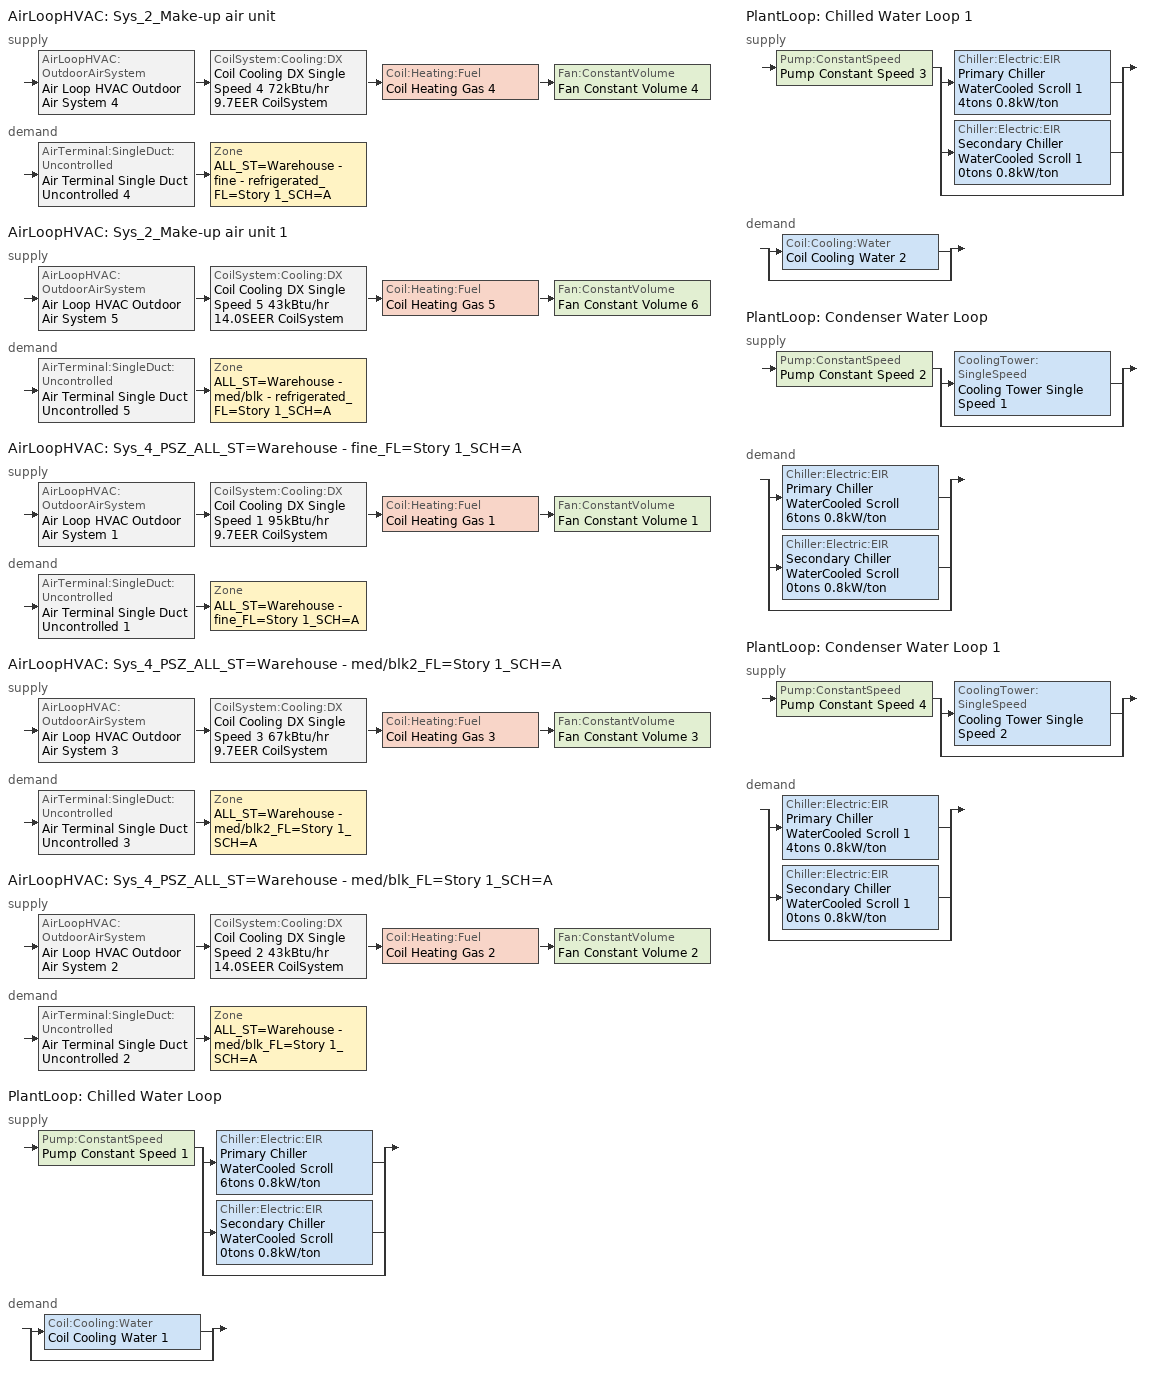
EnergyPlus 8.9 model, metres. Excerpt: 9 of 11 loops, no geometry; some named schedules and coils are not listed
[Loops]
AirLoopHVAC 'Sys_2_Make-up air unit'
 supply: AirLoopHVAC:OutdoorAirSystem 'Air Loop HVAC Outdoor Air System 4' > CoilSystem:Cooling:DX 'Coil Cooling DX Single Speed 4 72kBtu/hr 9.7EER CoilSystem' > Coil:Heating:Fuel 'Coil Heating Gas 4' > Fan:ConstantVolume 'Fan Constant Volume 4'
 demand: AirTerminal:SingleDuct:Uncontrolled 'Air Terminal Single Duct Uncontrolled 4' > Zone 'ALL_ST=Warehouse - fine - refrigerated_FL=Story 1_SCH=A'
AirLoopHVAC 'Sys_2_Make-up air unit 1'
 supply: AirLoopHVAC:OutdoorAirSystem 'Air Loop HVAC Outdoor Air System 5' > CoilSystem:Cooling:DX 'Coil Cooling DX Single Speed 5 43kBtu/hr 14.0SEER CoilSystem' > Coil:Heating:Fuel 'Coil Heating Gas 5' > Fan:ConstantVolume 'Fan Constant Volume 6'
 demand: AirTerminal:SingleDuct:Uncontrolled 'Air Terminal Single Duct Uncontrolled 5' > Zone 'ALL_ST=Warehouse - med/blk - refrigerated_FL=Story 1_SCH=A'
AirLoopHVAC 'Sys_4_PSZ_ALL_ST=Warehouse - fine_FL=Story 1_SCH=A'
 supply: AirLoopHVAC:OutdoorAirSystem 'Air Loop HVAC Outdoor Air System 1' > CoilSystem:Cooling:DX 'Coil Cooling DX Single Speed 1 95kBtu/hr 9.7EER CoilSystem' > Coil:Heating:Fuel 'Coil Heating Gas 1' > Fan:ConstantVolume 'Fan Constant Volume 1'
 demand: AirTerminal:SingleDuct:Uncontrolled 'Air Terminal Single Duct Uncontrolled 1' > Zone 'ALL_ST=Warehouse - fine_FL=Story 1_SCH=A'
AirLoopHVAC 'Sys_4_PSZ_ALL_ST=Warehouse - med/blk2_FL=Story 1_SCH=A'
 supply: AirLoopHVAC:OutdoorAirSystem 'Air Loop HVAC Outdoor Air System 3' > CoilSystem:Cooling:DX 'Coil Cooling DX Single Speed 3 67kBtu/hr 9.7EER CoilSystem' > Coil:Heating:Fuel 'Coil Heating Gas 3' > Fan:ConstantVolume 'Fan Constant Volume 3'
 demand: AirTerminal:SingleDuct:Uncontrolled 'Air Terminal Single Duct Uncontrolled 3' > Zone 'ALL_ST=Warehouse - med/blk2_FL=Story 1_SCH=A'
AirLoopHVAC 'Sys_4_PSZ_ALL_ST=Warehouse - med/blk_FL=Story 1_SCH=A'
 supply: AirLoopHVAC:OutdoorAirSystem 'Air Loop HVAC Outdoor Air System 2' > CoilSystem:Cooling:DX 'Coil Cooling DX Single Speed 2 43kBtu/hr 14.0SEER CoilSystem' > Coil:Heating:Fuel 'Coil Heating Gas 2' > Fan:ConstantVolume 'Fan Constant Volume 2'
 demand: AirTerminal:SingleDuct:Uncontrolled 'Air Terminal Single Duct Uncontrolled 2' > Zone 'ALL_ST=Warehouse - med/blk_FL=Story 1_SCH=A'
PlantLoop 'Chilled Water Loop'
 supply: Pump:ConstantSpeed 'Pump Constant Speed 1' > split
  | Chiller:Electric:EIR 'Primary Chiller WaterCooled Scroll 6tons 0.8kW/ton'
  | Chiller:Electric:EIR 'Secondary Chiller WaterCooled Scroll 0tons 0.8kW/ton'
  | bypass
 demand: split
  | Coil:Cooling:Water 'Coil Cooling Water 1'
  | bypass
PlantLoop 'Chilled Water Loop 1'
 supply: Pump:ConstantSpeed 'Pump Constant Speed 3' > split
  | Chiller:Electric:EIR 'Primary Chiller WaterCooled Scroll 1 4tons 0.8kW/ton'
  | Chiller:Electric:EIR 'Secondary Chiller WaterCooled Scroll 1 0tons 0.8kW/ton'
  | bypass
 demand: split
  | Coil:Cooling:Water 'Coil Cooling Water 2'
  | bypass
PlantLoop 'Condenser Water Loop'
 supply: Pump:ConstantSpeed 'Pump Constant Speed 2' > split
  | CoolingTower:SingleSpeed 'Cooling Tower Single Speed 1'
  | bypass
 demand: split
  | Chiller:Electric:EIR 'Primary Chiller WaterCooled Scroll 6tons 0.8kW/ton'
  | Chiller:Electric:EIR 'Secondary Chiller WaterCooled Scroll 0tons 0.8kW/ton'
  | bypass
PlantLoop 'Condenser Water Loop 1'
 supply: Pump:ConstantSpeed 'Pump Constant Speed 4' > split
  | CoolingTower:SingleSpeed 'Cooling Tower Single Speed 2'
  | bypass
 demand: split
  | Chiller:Electric:EIR 'Primary Chiller WaterCooled Scroll 1 4tons 0.8kW/ton'
  | Chiller:Electric:EIR 'Secondary Chiller WaterCooled Scroll 1 0tons 0.8kW/ton'
  | bypass
[ZoneControl:Thermostat] Control Object Type 1=ThermostatSetpoint:DualSetpoint
Name | Zone or ZoneList | Control Type Schedule | Control Name 1
ALL_ST=Warehouse - fine - refrigerated_FL=Story 1_SCH=A Thermostat | ALL_ST=Warehouse - fine - refrigerated_FL=Story 1_SCH=A | ALL_ST=Warehouse - fine - refrigerated_FL=Story 1_SCH=A Thermostat Schedule | Space Function Warehouse - fine - refrigerated Thermostat 3
ALL_ST=Warehouse - fine_FL=Story 1_SCH=A Thermostat | ALL_ST=Warehouse - fine_FL=Story 1_SCH=A | ALL_ST=Warehouse - fine_FL=Story 1_SCH=A Thermostat Schedule | Space Function Warehouse - fine Thermostat 3
ALL_ST=Warehouse - med/blk - refrigerated_FL=Story 1_SCH=A Thermostat | ALL_ST=Warehouse - med/blk - refrigerated_FL=Story 1_SCH=A | ALL_ST=Warehouse - med/blk - refrigerated_FL=Story 1_SCH=A Thermostat Schedule | Space Function Warehouse - med/blk - refrigerated Thermostat 3
ALL_ST=Warehouse - med/blk2_FL=Story 1_SCH=A Thermostat | ALL_ST=Warehouse - med/blk2_FL=Story 1_SCH=A | ALL_ST=Warehouse - med/blk2_FL=Story 1_SCH=A Thermostat Schedule | Space Function Warehouse - med/blk2 Thermostat 3
ALL_ST=Warehouse - med/blk_FL=Story 1_SCH=A Thermostat | ALL_ST=Warehouse - med/blk_FL=Story 1_SCH=A | ALL_ST=Warehouse - med/blk_FL=Story 1_SCH=A Thermostat Schedule | Space Function Warehouse - med/blk Thermostat 3
[ThermostatSetpoint:DualSetpoint] Heating Setpoint Temperature Schedule=NECB-A-Thermostat Setpoint-Heating; Cooling Setpoint Temperature Schedule=NECB-A-Thermostat Setpoint-Cooling
Space Function Warehouse - fine - refrigerated Thermostat 3; Space Function Warehouse - fine Thermostat 3; Space Function Warehouse - med/blk - refrigerated Thermostat 3; Space Function Warehouse - med/blk2 Thermostat 3; Space Function Warehouse - med/blk Thermostat 3
[Fan:ConstantVolume] Fan Total Efficiency=0.39975; Pressure Rise {Pa}=640; Maximum Flow Rate {m3/s}=AutoSize; Motor Efficiency=0.615; Motor In Airstream Fraction=1
Name | Availability Schedule
Fan Constant Volume 5; Fan Constant Volume 7 | Always On Discrete
Fan Constant Volume 4 | Sys_2_Make-up air unit Occ Sch
Fan Constant Volume 6 | Sys_2_Make-up air unit 1 Occ Sch
Fan Constant Volume 1 | Sys_4_PSZ_ALL_ST=Warehouse - fine_FL=Story 1_SCH=A Occ Sch
Fan Constant Volume 3 | Sys_4_PSZ_ALL_ST=Warehouse - med/blk2_FL=Story 1_SCH=A Occ Sch
Fan Constant Volume 2 | Sys_4_PSZ_ALL_ST=Warehouse - med/blk_FL=Story 1_SCH=A Occ Sch
[Coil:Cooling:Water] Design Water Flow Rate {m3/s}=Autosize; Design Air Flow Rate {m3/s}=Autosize; Design Inlet Water Temperature {C}=Autosize; Design Inlet Air Temperature {C}=Autosize; Design Outlet Air Temperature {C}=Autosize; Design Inlet Air Humidity Ratio {kgWater/kgDryAir}=Autosize; Design Outlet Air Humidity Ratio {kgWater/kgDryAir}=Autosize; Type of Analysis=SimpleAnalysis; Heat Exchanger Configuration=CrossFlow
Name | Availability Schedule
Coil Cooling Water 1 | tpfc_clg_availability
Coil Cooling Water 2 | tpfc_clg_availability 1
[ZoneHVAC:FourPipeFanCoil] Availability Schedule=Always On Discrete; Capacity Control Method=ConstantFanVariableFlow; Maximum Supply Air Flow Rate {m3/s}=Autosize; Maximum Outdoor Air Flow Rate {m3/s}=Autosize; Maximum Cold Water Flow Rate {m3/s}=Autosize; Maximum Hot Water Flow Rate {m3/s}=Autosize; Minimum Supply Air Temperature in Cooling Mode {C}=Autosize; Maximum Supply Air Temperature in Heating Mode {C}=Autosize
Name | Supply Air Fan | Cooling Coil | Heating Coil
Zone HVAC Four Pipe Fan Coil 1 | Fan Constant Volume 5 | Coil Cooling Water 1 | Coil Heating Water 1
Zone HVAC Four Pipe Fan Coil 2 | Fan Constant Volume 7 | Coil Cooling Water 2 | Coil Heating Water 2
[AirTerminal:SingleDuct:Uncontrolled] Availability Schedule=Always On Discrete; Maximum Air Flow Rate {m3/s}=AutoSize
Air Terminal Single Duct Uncontrolled 4; Air Terminal Single Duct Uncontrolled 1; Air Terminal Single Duct Uncontrolled 5; Air Terminal Single Duct Uncontrolled 3; Air Terminal Single Duct Uncontrolled 2
[Zone equipment]
ALL_ST=Warehouse - fine - refrigerated_FL=Story 1_SCH=A: Zone HVAC Four Pipe Fan Coil 1, Air Terminal Single Duct Uncontrolled 4
ALL_ST=Warehouse - fine_FL=Story 1_SCH=A: Air Terminal Single Duct Uncontrolled 1, Zone HVAC Baseboard Convective Water 1
ALL_ST=Warehouse - med/blk - refrigerated_FL=Story 1_SCH=A: Zone HVAC Four Pipe Fan Coil 2, Air Terminal Single Duct Uncontrolled 5
ALL_ST=Warehouse - med/blk2_FL=Story 1_SCH=A: Air Terminal Single Duct Uncontrolled 3, Zone HVAC Baseboard Convective Water 3
ALL_ST=Warehouse - med/blk_FL=Story 1_SCH=A: Air Terminal Single Duct Uncontrolled 2, Zone HVAC Baseboard Convective Water 2
[Sizing:Zone] Zone Cooling Design Supply Air Temperature Input Method=SupplyAirTemperature; Zone Cooling Design Supply Air Temperature {C}=13; Zone Cooling Design Supply Air Temperature Difference {deltaC}=11.11; Zone Heating Design Supply Air Temperature Input Method=SupplyAirTemperature; Zone Heating Design Supply Air Temperature {C}=43; Zone Heating Design Supply Air Temperature Difference {deltaC}=11.11; Zone Cooling Design Supply Air Humidity Ratio {kgWater/kgDryAir}=0.0085; Zone Heating Design Supply Air Humidity Ratio {kgWater/kgDryAir}=0.008; Zone Heating Sizing Factor=1.3; Zone Cooling Sizing Factor=1.1; Cooling Design Air Flow Method=DesignDay; Cooling Design Air Flow Rate {m3/s}=0; Cooling Minimum Air Flow per Zone Floor Area {m3/s-m2}=0.000762; Cooling Minimum Air Flow {m3/s}=0; Cooling Minimum Air Flow Fraction=0; Heating Design Air Flow Method=DesignDay; Heating Design Air Flow Rate {m3/s}=0; Heating Maximum Air Flow per Zone Floor Area {m3/s-m2}=0.002032; Heating Maximum Air Flow {m3/s}=0.141576; Heating Maximum Air Flow Fraction=0.3; Account for Dedicated Outdoor Air System=No
Name | Design Specification Outdoor Air Object | Design Specification Zone Air Distribution Object
ALL_ST=Warehouse - fine - refrigerated_FL=Story 1_SCH=A | Space Function Warehouse - fine - refrigerated Ventilation | ALL_ST=Warehouse - fine - refrigerated_FL=Story 1_SCH=A Design Spec Zone Air Dist
ALL_ST=Warehouse - fine_FL=Story 1_SCH=A | Space Function Warehouse - fine Ventilation | ALL_ST=Warehouse - fine_FL=Story 1_SCH=A Design Spec Zone Air Dist
ALL_ST=Warehouse - med/blk - refrigerated_FL=Story 1_SCH=A | Space Function Warehouse - med/blk - refrigerated Ventilation | ALL_ST=Warehouse - med/blk - refrigerated_FL=Story 1_SCH=A Design Spec Zone Air Dist
ALL_ST=Warehouse - med/blk2_FL=Story 1_SCH=A | Space Function Warehouse - med/blk2 Ventilation | ALL_ST=Warehouse - med/blk2_FL=Story 1_SCH=A Design Spec Zone Air Dist
ALL_ST=Warehouse - med/blk_FL=Story 1_SCH=A | Space Function Warehouse - med/blk Ventilation | ALL_ST=Warehouse - med/blk_FL=Story 1_SCH=A Design Spec Zone Air Dist
[DesignSpecification:ZoneAirDistribution] Zone Air Distribution Effectiveness in Cooling Mode=1; Zone Air Distribution Effectiveness in Heating Mode=1
ALL_ST=Warehouse - fine - refrigerated_FL=Story 1_SCH=A Design Spec Zone Air Dist; ALL_ST=Warehouse - fine_FL=Story 1_SCH=A Design Spec Zone Air Dist; ALL_ST=Warehouse - med/blk - refrigerated_FL=Story 1_SCH=A Design Spec Zone Air Dist; ALL_ST=Warehouse - med/blk2_FL=Story 1_SCH=A Design Spec Zone Air Dist; ALL_ST=Warehouse - med/blk_FL=Story 1_SCH=A Design Spec Zone Air Dist
[Controller:MechanicalVentilation] Demand Controlled Ventilation=No; System Outdoor Air Method=ZoneSum
Name | Availability Schedule | Zone Name 1 | Design Specification Outdoor Air Object Name 1 | Design Specification Zone Air Distribution Object Name 1
Controller Mechanical Ventilation 4 | Sys_2_Make-up air unit Occ Sch | ALL_ST=Warehouse - fine - refrigerated_FL=Story 1_SCH=A | Space Function Warehouse - fine - refrigerated Ventilation | ALL_ST=Warehouse - fine - refrigerated_FL=Story 1_SCH=A Design Spec Zone Air Dist
Controller Mechanical Ventilation 1 | Sys_4_PSZ_ALL_ST=Warehouse - fine_FL=Story 1_SCH=A Occ Sch | ALL_ST=Warehouse - fine_FL=Story 1_SCH=A | Space Function Warehouse - fine Ventilation | ALL_ST=Warehouse - fine_FL=Story 1_SCH=A Design Spec Zone Air Dist
Controller Mechanical Ventilation 5 | Sys_2_Make-up air unit 1 Occ Sch | ALL_ST=Warehouse - med/blk - refrigerated_FL=Story 1_SCH=A | Space Function Warehouse - med/blk - refrigerated Ventilation | ALL_ST=Warehouse - med/blk - refrigerated_FL=Story 1_SCH=A Design Spec Zone Air Dist
Controller Mechanical Ventilation 3 | Sys_4_PSZ_ALL_ST=Warehouse - med/blk2_FL=Story 1_SCH=A Occ Sch | ALL_ST=Warehouse - med/blk2_FL=Story 1_SCH=A | Space Function Warehouse - med/blk2 Ventilation | ALL_ST=Warehouse - med/blk2_FL=Story 1_SCH=A Design Spec Zone Air Dist
Controller Mechanical Ventilation 2 | Sys_4_PSZ_ALL_ST=Warehouse - med/blk_FL=Story 1_SCH=A Occ Sch | ALL_ST=Warehouse - med/blk_FL=Story 1_SCH=A | Space Function Warehouse - med/blk Ventilation | ALL_ST=Warehouse - med/blk_FL=Story 1_SCH=A Design Spec Zone Air Dist
[DesignSpecification:OutdoorAir] Outdoor Air Method=Sum; Outdoor Air Flow per Person {m3/s-person}=0; Outdoor Air Flow per Zone Floor Area {m3/s-m2}=0.0003048; Outdoor Air Flow per Zone {m3/s}=0; Outdoor Air Flow Air Changes per Hour {1/hr}=0
Space Function Warehouse - fine - refrigerated Ventilation; Space Function Warehouse - fine Ventilation; Space Function Warehouse - med/blk - refrigerated Ventilation; Space Function Warehouse - med/blk2 Ventilation; Space Function Warehouse - med/blk Ventilation
[AirLoopHVAC] Design Supply Air Flow Rate {m3/s}=AutoSize
Sys_2_Make-up air unit; Sys_2_Make-up air unit 1; Sys_4_PSZ_ALL_ST=Warehouse - fine_FL=Story 1_SCH=A; Sys_4_PSZ_ALL_ST=Warehouse - med/blk2_FL=Story 1_SCH=A; Sys_4_PSZ_ALL_ST=Warehouse - med/blk_FL=Story 1_SCH=A
[Sizing:System] Type of Load to Size On=Sensible; Design Outdoor Air Flow Rate {m3/s}=Autosize; Central Heating Maximum System Air Flow Ratio=1; Preheat Design Temperature {C}=7; Preheat Design Humidity Ratio {kgWater/kgDryAir}=0.008; Precool Design Temperature {C}=13; Precool Design Humidity Ratio {kgWater/kgDryAir}=0.008; Central Cooling Design Supply Air Temperature {C}=13; Type of Zone Sum to Use=NonCoincident; 100% Outdoor Air in Cooling=No; 100% Outdoor Air in Heating=No; Central Cooling Design Supply Air Humidity Ratio {kgWater/kgDryAir}=0.0085; Central Heating Design Supply Air Humidity Ratio {kgWater/kgDryAir}=0.008; Cooling Supply Air Flow Rate Method=DesignDay; Cooling Supply Air Flow Rate {m3/s}=0; Cooling Supply Air Flow Rate Per Floor Area {m3/s-m2}=0.00996765; Cooling Fraction of Autosized Cooling Supply Air Flow Rate=1; Cooling Supply Air Flow Rate Per Unit Cooling Capacity {m3/s-W}=3.94755e-05; Heating Supply Air Flow Rate Method=DesignDay; Heating Supply Air Flow Rate {m3/s}=0; Heating Supply Air Flow Rate Per Floor Area {m3/s-m2}=0.00996765; Heating Fraction of Autosized Heating Supply Air Flow Rate=1; Heating Fraction of Autosized Cooling Supply Air Flow Rate=1; Heating Supply Air Flow Rate Per Unit Heating Capacity {m3/s-W}=3.15882e-05; System Outdoor Air Method=ZoneSum; Zone Maximum Outdoor Air Fraction=1; Cooling Design Capacity Method=CoolingDesignCapacity; Cooling Design Capacity {W}=Autosize; Cooling Design Capacity Per Floor Area {W/m2}=234.7; Fraction of Autosized Cooling Design Capacity=1; Heating Design Capacity Method=HeatingDesignCapacity; Heating Design Capacity {W}=Autosize; Heating Design Capacity Per Floor Area {W/m2}=157; Fraction of Autosized Heating Design Capacity=1; Central Cooling Capacity Control Method=OnOff
Name | Central Heating Design Supply Air Temperature {C}
Sys_2_Make-up air unit; Sys_2_Make-up air unit 1 | 13.1
Sys_4_PSZ_ALL_ST=Warehouse - fine_FL=Story 1_SCH=A; Sys_4_PSZ_ALL_ST=Warehouse - med/blk2_FL=Story 1_SCH=A; Sys_4_PSZ_ALL_ST=Warehouse - med/blk_FL=Story 1_SCH=A | 43
[Controller:OutdoorAir] Minimum Outdoor Air Flow Rate {m3/s}=Autosize; Maximum Outdoor Air Flow Rate {m3/s}=Autosize; Economizer Control Action Type=ModulateFlow; Lockout Type=NoLockout; Minimum Limit Type=FixedMinimum; High Humidity Control=No; Control High Indoor Humidity Based on Outdoor Humidity Ratio=Yes; Heat Recovery Bypass Control Type=BypassWhenWithinEconomizerLimits
Name | Economizer Control Type | Minimum Outdoor Air Schedule | Mechanical Ventilation Controller | Economizer Maximum Limit Dry-Bulb Temperature {C} | Economizer Maximum Limit Enthalpy {J/kg} | Economizer Minimum Limit Dry-Bulb Temperature {C}
Controller Outdoor Air 4 | DifferentialEnthalpy | Sys_2_Make-up air unit Occ Sch | Controller Mechanical Ventilation 4
Controller Outdoor Air 5 | NoEconomizer | Sys_2_Make-up air unit 1 Occ Sch | Controller Mechanical Ventilation 5 | 28 | 64000 | -100
Controller Outdoor Air 1 | DifferentialEnthalpy | Sys_4_PSZ_ALL_ST=Warehouse - fine_FL=Story 1_SCH=A Occ Sch | Controller Mechanical Ventilation 1
Controller Outdoor Air 3 | NoEconomizer | Sys_4_PSZ_ALL_ST=Warehouse - med/blk2_FL=Story 1_SCH=A Occ Sch | Controller Mechanical Ventilation 3 | 28 | 64000 | -100
Controller Outdoor Air 2 | NoEconomizer | Sys_4_PSZ_ALL_ST=Warehouse - med/blk_FL=Story 1_SCH=A Occ Sch | Controller Mechanical Ventilation 2 | 28 | 64000 | -100
[SetpointManager:MixedAir] Control Variable=Temperature
Node 93 OS Default SPM; Node 92 OS Default SPM; Node 91 OS Default SPM; Node 136 OS Default SPM; Node 135 OS Default SPM; Node 134 OS Default SPM; Node 28 OS Default SPM; Node 27 OS Default SPM; Node 26 OS Default SPM; Node 53 OS Default SPM; Node 52 OS Default SPM; Node 51 OS Default SPM; Node 40 OS Default SPM; Node 39 OS Default SPM; Node 38 OS Default SPM
[CoilSystem:Cooling:DX]
Name | Availability Schedule | Cooling Coil
Coil Cooling DX Single Speed 4 72kBtu/hr 9.7EER CoilSystem | tpfc_clg_availability | Coil Cooling DX Single Speed 4 72kBtu/hr 9.7EER
Coil Cooling DX Single Speed 5 43kBtu/hr 14.0SEER CoilSystem | tpfc_clg_availability 1 | Coil Cooling DX Single Speed 5 43kBtu/hr 14.0SEER
Coil Cooling DX Single Speed 1 95kBtu/hr 9.7EER CoilSystem | Always On Discrete | Coil Cooling DX Single Speed 1 95kBtu/hr 9.7EER
Coil Cooling DX Single Speed 3 67kBtu/hr 9.7EER CoilSystem | Always On Discrete | Coil Cooling DX Single Speed 3 67kBtu/hr 9.7EER
Coil Cooling DX Single Speed 2 43kBtu/hr 14.0SEER CoilSystem | Always On Discrete | Coil Cooling DX Single Speed 2 43kBtu/hr 14.0SEER
[Coil:Cooling:DX:SingleSpeed] Gross Rated Total Cooling Capacity {W}=Autosize; Gross Rated Sensible Heat Ratio=Autosize; Rated Air Flow Rate {m3/s}=Autosize; Rated Evaporator Fan Power Per Volume Flow Rate {W/(m3/s)}=773.3; Total Cooling Capacity Function of Temperature Curve=DXCOOL-NECB2011-REF-CAPFT; Total Cooling Capacity Function of Flow Fraction Curve=DXCOOL-NECB2011-REF-CAPFFLOW; Energy Input Ratio Function of Temperature Curve=DXCOOL-NECB2011-REF-COOLEIRFT; Energy Input Ratio Function of Flow Fraction Curve=DXCOOL-NECB2011-REF-COOLEIRFFLOW; Part Load Fraction Correlation Curve=DXCOOL-NECB2011-REF-COOLPLFFPLR; Condenser Type=AirCooled; Evaporative Condenser Effectiveness=0; Evaporative Condenser Air Flow Rate {m3/s}=Autosize; Evaporative Condenser Pump Rated Power Consumption {W}=Autosize; Crankcase Heater Capacity {W}=0; Maximum Outdoor Dry-Bulb Temperature for Crankcase Heater Operation {C}=0; Basin Heater Capacity {W/K}=0; Basin Heater Setpoint Temperature {C}=10
Name | Availability Schedule | Gross Rated Cooling COP {W/W}
Coil Cooling DX Single Speed 4 72kBtu/hr 9.7EER | tpfc_clg_availability | 3.33321
Coil Cooling DX Single Speed 5 43kBtu/hr 14.0SEER | tpfc_clg_availability 1 | 3.8248
Coil Cooling DX Single Speed 1 95kBtu/hr 9.7EER | Always On Discrete | 3.35097
Coil Cooling DX Single Speed 3 67kBtu/hr 9.7EER | Always On Discrete | 3.32929
Coil Cooling DX Single Speed 2 43kBtu/hr 14.0SEER | Always On Discrete | 3.8248
[Coil:Heating:Fuel] Availability Schedule=Always On Discrete; Fuel Type=NaturalGas; Burner Efficiency=0.924; Nominal Capacity {W}=AutoSize; Parasitic Electric Load {W}=0; Part Load Fraction Correlation Curve=FURNACE-EFFPLR-NECB2011; Parasitic Fuel Load {W}=0
Coil Heating Gas 4; Coil Heating Gas 5; Coil Heating Gas 1; Coil Heating Gas 3; Coil Heating Gas 2
[SetpointManager:SingleZone:Reheat] Control Variable=Temperature
Name | Minimum Supply Air Temperature {C} | Maximum Supply Air Temperature {C} | Control Zone
Setpoint Manager Single Zone Reheat 4 | 13.1 | 13 | ALL_ST=Warehouse - fine - refrigerated_FL=Story 1_SCH=A
Setpoint Manager Single Zone Reheat 5 | 13.1 | 13 | ALL_ST=Warehouse - med/blk - refrigerated_FL=Story 1_SCH=A
Setpoint Manager Single Zone Reheat 1 | 13 | 43 | ALL_ST=Warehouse - fine_FL=Story 1_SCH=A
Setpoint Manager Single Zone Reheat 3 | 13 | 43 | ALL_ST=Warehouse - med/blk2_FL=Story 1_SCH=A
Setpoint Manager Single Zone Reheat 2 | 13 | 43 | ALL_ST=Warehouse - med/blk_FL=Story 1_SCH=A
[PlantLoop] Fluid Type=Water; Maximum Loop Temperature {C}=100; Minimum Loop Temperature {C}=0; Maximum Loop Flow Rate {m3/s}=Autosize; Minimum Loop Flow Rate {m3/s}=0; Plant Loop Volume {m3}=Autocalculate; Load Distribution Scheme=Optimal; Plant Loop Demand Calculation Scheme=SingleSetpoint
Name | Plant Equipment Operation Scheme
Chilled Water Loop | Chilled Water Loop Operation Schemes
Chilled Water Loop 1 | Chilled Water Loop 1 Operation Schemes
Condenser Water Loop | Condenser Water Loop Operation Schemes
Condenser Water Loop 1 | Condenser Water Loop 1 Operation Schemes
[Sizing:Plant] Loop Design Temperature Difference {deltaC}=6; Sizing Option=NonCoincident; Zone Timesteps in Averaging Window=1; Coincident Sizing Factor Mode=None
Name | Loop Type | Design Loop Exit Temperature {C}
Chilled Water Loop; Chilled Water Loop 1 | Cooling | 7
Condenser Water Loop; Condenser Water Loop 1 | Condenser | 29
[Pump:ConstantSpeed] Design Flow Rate {m3/s}=Autosize; Design Pump Head {Pa}=179352; Design Power Consumption {W}=Autosize; Motor Efficiency=0.855; Fraction of Motor Inefficiencies to Fluid Stream=0; Pump Control Type=Intermittent; Design Power Sizing Method=PowerPerFlowPerPressure; Design Electric Power per Unit Flow Rate {W/(m3/s)}=348701.1; Design Shaft Power per Unit Flow Rate per Unit Head=1.28205
Pump Constant Speed 1; Pump Constant Speed 3; Pump Constant Speed 2; Pump Constant Speed 4
[Chiller:Electric:EIR] Reference COP {W/W}=4.5032; Reference Leaving Chilled Water Temperature {C}=6.67; Reference Entering Condenser Fluid Temperature {C}=29.4; Reference Chilled Water Flow Rate {m3/s}=Autosize; Reference Condenser Fluid Flow Rate {m3/s}=Autosize; Cooling Capacity Function of Temperature Curve=WaterCooled_Scroll_CAPFT_NECB2011; Electric Input to Cooling Output Ratio Function of Temperature Curve=WaterCooled_Scroll_EIRFT_NECB2011; Electric Input to Cooling Output Ratio Function of Part Load Ratio Curve=WaterCooled_Scroll_EIRFPLR_NECB2011; Minimum Part Load Ratio=0.25; Maximum Part Load Ratio=1; Optimum Part Load Ratio=1; Minimum Unloading Ratio=0.25; Condenser Type=WaterCooled; Condenser Fan Power Ratio {W/W}=0; Fraction of Compressor Electric Consumption Rejected by Condenser=1; Leaving Chilled Water Lower Temperature Limit {C}=2; Chiller Flow Mode=LeavingSetpointModulated; Sizing Factor=1
Name | Reference Capacity {W}
Primary Chiller WaterCooled Scroll 6tons 0.8kW/ton | 19962.8
Secondary Chiller WaterCooled Scroll 0tons 0.8kW/ton; Secondary Chiller WaterCooled Scroll 1 0tons 0.8kW/ton | 0.001
Primary Chiller WaterCooled Scroll 1 4tons 0.8kW/ton | 12346
[SetpointManager:Scheduled] Control Variable=Temperature
Name | Schedule
Setpoint Manager Scheduled 1 | CHW Temp
Setpoint Manager Scheduled 3 | CHW Temp 1
Setpoint Manager Scheduled 2 | CW Temp
Setpoint Manager Scheduled 4 | CW Temp 1
[PlantEquipmentOperationSchemes] Control Scheme Object Type 1=PlantEquipmentOperation:CoolingLoad; Control Scheme Schedule Name 1=Always On Discrete
Name | Control Scheme Name 1
Chilled Water Loop Operation Schemes | Chilled Water Loop Cooling Operation Scheme
Chilled Water Loop 1 Operation Schemes | Chilled Water Loop 1 Cooling Operation Scheme
Condenser Water Loop Operation Schemes | Condenser Water Loop Cooling Operation Scheme
Condenser Water Loop 1 Operation Schemes | Condenser Water Loop 1 Cooling Operation Scheme
[PlantEquipmentOperation:CoolingLoad] Load Range Lower Limit 1 {W}=0; Load Range Upper Limit 1 {W}=1000000000
Name | Range Equipment List Name 1
Chilled Water Loop Cooling Operation Scheme | Chilled Water Loop Cooling Equipment List
Chilled Water Loop 1 Cooling Operation Scheme | Chilled Water Loop 1 Cooling Equipment List
Condenser Water Loop Cooling Operation Scheme | Condenser Water Loop Cooling Equipment List
Condenser Water Loop 1 Cooling Operation Scheme | Condenser Water Loop 1 Cooling Equipment List
[PlantEquipmentList]
Chilled Water Loop Cooling Equipment List: Chiller:Electric:EIR, Primary Chiller WaterCooled Scroll 6tons 0.8kW/ton, Chiller:Electric:EIR, Secondary Chiller WaterCooled Scroll 0tons 0.8kW/ton
Chilled Water Loop 1 Cooling Equipment List: Chiller:Electric:EIR, Primary Chiller WaterCooled Scroll 1 4tons 0.8kW/ton, Chiller:Electric:EIR, Secondary Chiller WaterCooled Scroll 1 0tons 0.8kW/ton
Condenser Water Loop Cooling Equipment List: CoolingTower:SingleSpeed, Cooling Tower Single Speed 1
Condenser Water Loop 1 Cooling Equipment List: CoolingTower:SingleSpeed, Cooling Tower Single Speed 2
[CoolingTower:SingleSpeed] Design Water Flow Rate {m3/s}=Autosize; Design Air Flow Rate {m3/s}=Autosize; Design U-Factor Times Area Value {W/K}=Autosize; Free Convection Air Flow Rate {m3/s}=Autosize; Free Convection Air Flow Rate Sizing Factor=0.1; Free Convection U-Factor Times Area Value {W/K}=Autosize; Free Convection U-Factor Times Area Value Sizing Factor=0.1; Performance Input Method=UFactorTimesAreaAndDesignWaterFlowRate; Heat Rejection Capacity and Nominal Capacity Sizing Ratio=1.25; Free Convection Capacity {W}=0; Free Convection Nominal Capacity Sizing Factor=0.1; Design Inlet Air Dry-Bulb Temperature {C}=24; Design Inlet Air Wet-Bulb Temperature {C}=24; Design Approach Temperature {deltaC}=5; Design Range Temperature {deltaC}=5; Basin Heater Capacity {W/K}=0; Basin Heater Setpoint Temperature {C}=2; Evaporation Loss Mode=LossFactor; Evaporation Loss Factor {percent/K}=0.2; Drift Loss Percent {percent}=0.008; Blowdown Calculation Mode=ConcentrationRatio; Blowdown Concentration Ratio=3; Capacity Control=FanCycling; Number of Cells=1; Cell Control=MinimalCell; Cell Minimum  Water Flow Rate Fraction=0.33; Cell Maximum Water Flow Rate Fraction=2.5; Sizing Factor=1
Name | Design Fan Power {W}
Cooling Tower Single Speed 1 | Autosize
Cooling Tower Single Speed 2 | 226.315
[Schedule:Compact]
ALL_ST=Warehouse - fine - refrigerated_FL=Story 1_SCH=A Thermostat Schedule; ALL_ST=Warehouse - fine_FL=Story 1_SCH=A Thermostat Schedule; ALL_ST=Warehouse - med/blk - refrigerated_FL=Story 1_SCH=A Thermostat Schedule; ALL_ST=Warehouse - med/blk2_FL=Story 1_SCH=A Thermostat Schedule; ALL_ST=Warehouse - med/blk_FL=Story 1_SCH=A Thermostat Schedule: Through: 12/31, For: AllDays, Until: 24:00, 4
[Schedule:Day:Interval]
NECB-A-Thermostat Setpoint-Heating Sun|Hol Day; NECB-A-Thermostat Setpoint-Heating Sat Day: No, 24:00, 18
NECB-A-Thermostat Setpoint-Heating Default|Wkdy Day; NECB-A-Thermostat Setpoint-Heating Default: No, 06:00, 18, 07:00, 20, 21:00, 22, 24:00, 18
NECB-A-Thermostat Setpoint-Cooling Sun|Hol Day; NECB-A-Thermostat Setpoint-Cooling Sat Day: No, 24:00, 35
NECB-A-Thermostat Setpoint-Cooling Default|Wkdy Day; NECB-A-Thermostat Setpoint-Cooling Default: No, 06:00, 35, 21:00, 24, 24:00, 35
tpfc_clg_availability_sch_rule_day; tpfc_clg_availability_sch_rule_day 2; Schedule Day 4; Sys_2_Make-up air unit Occ Sch Sunday; Sys_2_Make-up air unit Occ Sch Saturday; Sys_4_PSZ_ALL_ST=Warehouse - fine_FL=Story 1_SCH=A Occ Sch Sunday; Sys_4_PSZ_ALL_ST=Warehouse - fine_FL=Story 1_SCH=A Occ Sch Saturday; tpfc_clg_availability_sch_rule_day 3; tpfc_clg_availability_sch_rule_day 5; Schedule Day 8; Sys_2_Make-up air unit 1 Occ Sch Sunday; Sys_2_Make-up air unit 1 Occ Sch Saturday; Sys_4_PSZ_ALL_ST=Warehouse - med/blk2_FL=Story 1_SCH=A Occ Sch Sunday; Sys_4_PSZ_ALL_ST=Warehouse - med/blk2_FL=Story 1_SCH=A Occ Sch Saturday; Sys_4_PSZ_ALL_ST=Warehouse - med/blk_FL=Story 1_SCH=A Occ Sch Sunday; Sys_4_PSZ_ALL_ST=Warehouse - med/blk_FL=Story 1_SCH=A Occ Sch Saturday: No, 24:00, 0
tpfc_clg_availability_sch_rule_day 1; Sys_2_Make-up air unit Occ Sch Default; Sys_2_Make-up air unit Occ Sch Summer Design Day; Sys_2_Make-up air unit Occ Sch Winter Design Day; Sys_4_PSZ_ALL_ST=Warehouse - fine_FL=Story 1_SCH=A Occ Sch Default; Sys_4_PSZ_ALL_ST=Warehouse - fine_FL=Story 1_SCH=A Occ Sch Summer Design Day; Sys_4_PSZ_ALL_ST=Warehouse - fine_FL=Story 1_SCH=A Occ Sch Winter Design Day; tpfc_clg_availability_sch_rule_day 4; Sys_2_Make-up air unit 1 Occ Sch Default; Sys_2_Make-up air unit 1 Occ Sch Summer Design Day; Sys_2_Make-up air unit 1 Occ Sch Winter Design Day; Sys_4_PSZ_ALL_ST=Warehouse - med/blk2_FL=Story 1_SCH=A Occ Sch Default; Sys_4_PSZ_ALL_ST=Warehouse - med/blk2_FL=Story 1_SCH=A Occ Sch Summer Design Day; Sys_4_PSZ_ALL_ST=Warehouse - med/blk2_FL=Story 1_SCH=A Occ Sch Winter Design Day; Sys_4_PSZ_ALL_ST=Warehouse - med/blk_FL=Story 1_SCH=A Occ Sch Default; Sys_4_PSZ_ALL_ST=Warehouse - med/blk_FL=Story 1_SCH=A Occ Sch Summer Design Day; Sys_4_PSZ_ALL_ST=Warehouse - med/blk_FL=Story 1_SCH=A Occ Sch Winter Design Day: No, 24:00, 1
Sys_2_Make-up air unit Occ Sch Monday; Sys_2_Make-up air unit Occ Sch Tuesday; Sys_2_Make-up air unit Occ Sch Wednesday; Sys_2_Make-up air unit Occ Sch Thursday; Sys_2_Make-up air unit Occ Sch Friday; Sys_4_PSZ_ALL_ST=Warehouse - fine_FL=Story 1_SCH=A Occ Sch Monday; Sys_4_PSZ_ALL_ST=Warehouse - fine_FL=Story 1_SCH=A Occ Sch Tuesday; Sys_4_PSZ_ALL_ST=Warehouse - fine_FL=Story 1_SCH=A Occ Sch Wednesday; Sys_4_PSZ_ALL_ST=Warehouse - fine_FL=Story 1_SCH=A Occ Sch Thursday; Sys_4_PSZ_ALL_ST=Warehouse - fine_FL=Story 1_SCH=A Occ Sch Friday; Sys_2_Make-up air unit 1 Occ Sch Monday; Sys_2_Make-up air unit 1 Occ Sch Tuesday; Sys_2_Make-up air unit 1 Occ Sch Wednesday; Sys_2_Make-up air unit 1 Occ Sch Thursday; Sys_2_Make-up air unit 1 Occ Sch Friday; Sys_4_PSZ_ALL_ST=Warehouse - med/blk2_FL=Story 1_SCH=A Occ Sch Monday; Sys_4_PSZ_ALL_ST=Warehouse - med/blk2_FL=Story 1_SCH=A Occ Sch Tuesday; Sys_4_PSZ_ALL_ST=Warehouse - med/blk2_FL=Story 1_SCH=A Occ Sch Wednesday; Sys_4_PSZ_ALL_ST=Warehouse - med/blk2_FL=Story 1_SCH=A Occ Sch Thursday; Sys_4_PSZ_ALL_ST=Warehouse - med/blk2_FL=Story 1_SCH=A Occ Sch Friday; Sys_4_PSZ_ALL_ST=Warehouse - med/blk_FL=Story 1_SCH=A Occ Sch Monday; Sys_4_PSZ_ALL_ST=Warehouse - med/blk_FL=Story 1_SCH=A Occ Sch Tuesday; Sys_4_PSZ_ALL_ST=Warehouse - med/blk_FL=Story 1_SCH=A Occ Sch Wednesday; Sys_4_PSZ_ALL_ST=Warehouse - med/blk_FL=Story 1_SCH=A Occ Sch Thursday; Sys_4_PSZ_ALL_ST=Warehouse - med/blk_FL=Story 1_SCH=A Occ Sch Friday: No, 08:00, 0, 19:00, 1, 24:00, 0
satCHW Temp 1; satCHW Temp 3; Schedule Day 5; Schedule Day 9; sunCHW Temp 1; sunCHW Temp 3; wkdCHW Temp 1; wkdCHW Temp 3: No, 01:00, 7, 02:00, 7, 03:00, 7, 04:00, 7, 05:00, 7, 06:00, 7, 07:00, 7, 08:00, 7, 09:00, 7, 10:00, 7, 11:00, 7, 12:00, 7, 13:00, 7, 14:00, 7, 15:00, 7, 16:00, 7, 17:00, 7, 18:00, 7, 19:00, 7, 20:00, 7, 21:00, 7, 22:00, 7, 23:00, 7, 24:00, 7
satCW Temp 1; satCW Temp 3; Schedule Day 10; Schedule Day 6; sunCW Temp 1; sunCW Temp 3; wkdCW Temp 1; wkdCW Temp 3: No, 01:00, 29, 02:00, 29, 03:00, 29, 04:00, 29, 05:00, 29, 06:00, 29, 07:00, 29, 08:00, 29, 09:00, 29, 10:00, 29, 11:00, 29, 12:00, 29, 13:00, 29, 14:00, 29, 15:00, 29, 16:00, 29, 17:00, 29, 18:00, 29, 19:00, 29, 20:00, 29, 21:00, 29, 22:00, 29, 23:00, 29, 24:00, 29
[Schedule:Week:Daily]
NECB-A-Thermostat Setpoint-Heating Week Rule - Jan1-Dec31: NECB-A-Thermostat Setpoint-Heating Sun|Hol Day, NECB-A-Thermostat Setpoint-Heating Default|Wkdy Day, NECB-A-Thermostat Setpoint-Heating Default|Wkdy Day, NECB-A-Thermostat Setpoint-Heating Default|Wkdy Day, NECB-A-Thermostat Setpoint-Heating Default|Wkdy Day, NECB-A-Thermostat Setpoint-Heating Default|Wkdy Day, NECB-A-Thermostat Setpoint-Heating Sat Day, NECB-A-Thermostat Setpoint-Heating Default, NECB-A-Thermostat Setpoint-Heating Default, NECB-A-Thermostat Setpoint-Heating Default, NECB-A-Thermostat Setpoint-Heating Default, NECB-A-Thermostat Setpoint-Heating Default
NECB-A-Thermostat Setpoint-Cooling Week Rule - Jan1-Dec31: NECB-A-Thermostat Setpoint-Cooling Sun|Hol Day, NECB-A-Thermostat Setpoint-Cooling Default|Wkdy Day, NECB-A-Thermostat Setpoint-Cooling Default|Wkdy Day, NECB-A-Thermostat Setpoint-Cooling Default|Wkdy Day, NECB-A-Thermostat Setpoint-Cooling Default|Wkdy Day, NECB-A-Thermostat Setpoint-Cooling Default|Wkdy Day, NECB-A-Thermostat Setpoint-Cooling Sat Day, NECB-A-Thermostat Setpoint-Cooling Default, NECB-A-Thermostat Setpoint-Cooling Default, NECB-A-Thermostat Setpoint-Cooling Default, NECB-A-Thermostat Setpoint-Cooling Default, NECB-A-Thermostat Setpoint-Cooling Default
tpfc_clg_availability Week Rule - Jan1-Jun24: tpfc_clg_availability_sch_rule_day, tpfc_clg_availability_sch_rule_day, tpfc_clg_availability_sch_rule_day, tpfc_clg_availability_sch_rule_day, tpfc_clg_availability_sch_rule_day, tpfc_clg_availability_sch_rule_day, tpfc_clg_availability_sch_rule_day, Schedule Day 4, Schedule Day 4, Schedule Day 4, Schedule Day 4, Schedule Day 4
tpfc_clg_availability Week Rule - Jun25-Jul1: tpfc_clg_availability_sch_rule_day, tpfc_clg_availability_sch_rule_day, tpfc_clg_availability_sch_rule_day, tpfc_clg_availability_sch_rule_day, tpfc_clg_availability_sch_rule_day, tpfc_clg_availability_sch_rule_day, tpfc_clg_availability_sch_rule_day 1, Schedule Day 4, Schedule Day 4, Schedule Day 4, Schedule Day 4, Schedule Day 4
tpfc_clg_availability Week Rule - Jul2-Oct28: tpfc_clg_availability_sch_rule_day 1, tpfc_clg_availability_sch_rule_day 1, tpfc_clg_availability_sch_rule_day 1, tpfc_clg_availability_sch_rule_day 1, tpfc_clg_availability_sch_rule_day 1, tpfc_clg_availability_sch_rule_day 1, tpfc_clg_availability_sch_rule_day 1, Schedule Day 4, Schedule Day 4, Schedule Day 4, Schedule Day 4, Schedule Day 4
tpfc_clg_availability Week Rule - Oct29-Nov4: tpfc_clg_availability_sch_rule_day 1, tpfc_clg_availability_sch_rule_day 1, tpfc_clg_availability_sch_rule_day 1, tpfc_clg_availability_sch_rule_day 2, tpfc_clg_availability_sch_rule_day 2, tpfc_clg_availability_sch_rule_day 2, tpfc_clg_availability_sch_rule_day 2, Schedule Day 4, Schedule Day 4, Schedule Day 4, Schedule Day 4, Schedule Day 4
tpfc_clg_availability Week Rule - Nov5-Dec31: tpfc_clg_availability_sch_rule_day 2, tpfc_clg_availability_sch_rule_day 2, tpfc_clg_availability_sch_rule_day 2, tpfc_clg_availability_sch_rule_day 2, tpfc_clg_availability_sch_rule_day 2, tpfc_clg_availability_sch_rule_day 2, tpfc_clg_availability_sch_rule_day 2, Schedule Day 4, Schedule Day 4, Schedule Day 4, Schedule Day 4, Schedule Day 4
Sys_2_Make-up air unit Occ Sch Week Rule - Jan1-Dec31: Sys_2_Make-up air unit Occ Sch Sunday, Sys_2_Make-up air unit Occ Sch Monday, Sys_2_Make-up air unit Occ Sch Tuesday, Sys_2_Make-up air unit Occ Sch Wednesday, Sys_2_Make-up air unit Occ Sch Thursday, Sys_2_Make-up air unit Occ Sch Friday, Sys_2_Make-up air unit Occ Sch Saturday, Sys_2_Make-up air unit Occ Sch Default, Sys_2_Make-up air unit Occ Sch Summer Design Day, Sys_2_Make-up air unit Occ Sch Winter Design Day, Sys_2_Make-up air unit Occ Sch Default, Sys_2_Make-up air unit Occ Sch Default
Sys_4_PSZ_ALL_ST=Warehouse - fine_FL=Story 1_SCH=A Occ Sch Week Rule - Jan1-Dec31: Sys_4_PSZ_ALL_ST=Warehouse - fine_FL=Story 1_SCH=A Occ Sch Sunday, Sys_4_PSZ_ALL_ST=Warehouse - fine_FL=Story 1_SCH=A Occ Sch Monday, Sys_4_PSZ_ALL_ST=Warehouse - fine_FL=Story 1_SCH=A Occ Sch Tuesday, Sys_4_PSZ_ALL_ST=Warehouse - fine_FL=Story 1_SCH=A Occ Sch Wednesday, Sys_4_PSZ_ALL_ST=Warehouse - fine_FL=Story 1_SCH=A Occ Sch Thursday, Sys_4_PSZ_ALL_ST=Warehouse - fine_FL=Story 1_SCH=A Occ Sch Friday, Sys_4_PSZ_ALL_ST=Warehouse - fine_FL=Story 1_SCH=A Occ Sch Saturday, Sys_4_PSZ_ALL_ST=Warehouse - fine_FL=Story 1_SCH=A Occ Sch Default, Sys_4_PSZ_ALL_ST=Warehouse - fine_FL=Story 1_SCH=A Occ Sch Summer Design Day, Sys_4_PSZ_ALL_ST=Warehouse - fine_FL=Story 1_SCH=A Occ Sch Winter Design Day, Sys_4_PSZ_ALL_ST=Warehouse - fine_FL=Story 1_SCH=A Occ Sch Default, Sys_4_PSZ_ALL_ST=Warehouse - fine_FL=Story 1_SCH=A Occ Sch Default
tpfc_clg_availability 1 Week Rule - Jan1-Jun24: tpfc_clg_availability_sch_rule_day 3, tpfc_clg_availability_sch_rule_day 3, tpfc_clg_availability_sch_rule_day 3, tpfc_clg_availability_sch_rule_day 3, tpfc_clg_availability_sch_rule_day 3, tpfc_clg_availability_sch_rule_day 3, tpfc_clg_availability_sch_rule_day 3, Schedule Day 8, Schedule Day 8, Schedule Day 8, Schedule Day 8, Schedule Day 8
tpfc_clg_availability 1 Week Rule - Jun25-Jul1: tpfc_clg_availability_sch_rule_day 3, tpfc_clg_availability_sch_rule_day 3, tpfc_clg_availability_sch_rule_day 3, tpfc_clg_availability_sch_rule_day 3, tpfc_clg_availability_sch_rule_day 3, tpfc_clg_availability_sch_rule_day 3, tpfc_clg_availability_sch_rule_day 4, Schedule Day 8, Schedule Day 8, Schedule Day 8, Schedule Day 8, Schedule Day 8
tpfc_clg_availability 1 Week Rule - Jul2-Oct28: tpfc_clg_availability_sch_rule_day 4, tpfc_clg_availability_sch_rule_day 4, tpfc_clg_availability_sch_rule_day 4, tpfc_clg_availability_sch_rule_day 4, tpfc_clg_availability_sch_rule_day 4, tpfc_clg_availability_sch_rule_day 4, tpfc_clg_availability_sch_rule_day 4, Schedule Day 8, Schedule Day 8, Schedule Day 8, Schedule Day 8, Schedule Day 8
tpfc_clg_availability 1 Week Rule - Oct29-Nov4: tpfc_clg_availability_sch_rule_day 4, tpfc_clg_availability_sch_rule_day 4, tpfc_clg_availability_sch_rule_day 4, tpfc_clg_availability_sch_rule_day 5, tpfc_clg_availability_sch_rule_day 5, tpfc_clg_availability_sch_rule_day 5, tpfc_clg_availability_sch_rule_day 5, Schedule Day 8, Schedule Day 8, Schedule Day 8, Schedule Day 8, Schedule Day 8
tpfc_clg_availability 1 Week Rule - Nov5-Dec31: tpfc_clg_availability_sch_rule_day 5, tpfc_clg_availability_sch_rule_day 5, tpfc_clg_availability_sch_rule_day 5, tpfc_clg_availability_sch_rule_day 5, tpfc_clg_availability_sch_rule_day 5, tpfc_clg_availability_sch_rule_day 5, tpfc_clg_availability_sch_rule_day 5, Schedule Day 8, Schedule Day 8, Schedule Day 8, Schedule Day 8, Schedule Day 8
Sys_2_Make-up air unit 1 Occ Sch Week Rule - Jan1-Dec31: Sys_2_Make-up air unit 1 Occ Sch Sunday, Sys_2_Make-up air unit 1 Occ Sch Monday, Sys_2_Make-up air unit 1 Occ Sch Tuesday, Sys_2_Make-up air unit 1 Occ Sch Wednesday, Sys_2_Make-up air unit 1 Occ Sch Thursday, Sys_2_Make-up air unit 1 Occ Sch Friday, Sys_2_Make-up air unit 1 Occ Sch Saturday, Sys_2_Make-up air unit 1 Occ Sch Default, Sys_2_Make-up air unit 1 Occ Sch Summer Design Day, Sys_2_Make-up air unit 1 Occ Sch Winter Design Day, Sys_2_Make-up air unit 1 Occ Sch Default, Sys_2_Make-up air unit 1 Occ Sch Default
Sys_4_PSZ_ALL_ST=Warehouse - med/blk2_FL=Story 1_SCH=A Occ Sch Week Rule - Jan1-Dec31: Sys_4_PSZ_ALL_ST=Warehouse - med/blk2_FL=Story 1_SCH=A Occ Sch Sunday, Sys_4_PSZ_ALL_ST=Warehouse - med/blk2_FL=Story 1_SCH=A Occ Sch Monday, Sys_4_PSZ_ALL_ST=Warehouse - med/blk2_FL=Story 1_SCH=A Occ Sch Tuesday, Sys_4_PSZ_ALL_ST=Warehouse - med/blk2_FL=Story 1_SCH=A Occ Sch Wednesday, Sys_4_PSZ_ALL_ST=Warehouse - med/blk2_FL=Story 1_SCH=A Occ Sch Thursday, Sys_4_PSZ_ALL_ST=Warehouse - med/blk2_FL=Story 1_SCH=A Occ Sch Friday, Sys_4_PSZ_ALL_ST=Warehouse - med/blk2_FL=Story 1_SCH=A Occ Sch Saturday, Sys_4_PSZ_ALL_ST=Warehouse - med/blk2_FL=Story 1_SCH=A Occ Sch Default, Sys_4_PSZ_ALL_ST=Warehouse - med/blk2_FL=Story 1_SCH=A Occ Sch Summer Design Day, Sys_4_PSZ_ALL_ST=Warehouse - med/blk2_FL=Story 1_SCH=A Occ Sch Winter Design Day, Sys_4_PSZ_ALL_ST=Warehouse - med/blk2_FL=Story 1_SCH=A Occ Sch Default, Sys_4_PSZ_ALL_ST=Warehouse - med/blk2_FL=Story 1_SCH=A Occ Sch Default
Sys_4_PSZ_ALL_ST=Warehouse - med/blk_FL=Story 1_SCH=A Occ Sch Week Rule - Jan1-Dec31: Sys_4_PSZ_ALL_ST=Warehouse - med/blk_FL=Story 1_SCH=A Occ Sch Sunday, Sys_4_PSZ_ALL_ST=Warehouse - med/blk_FL=Story 1_SCH=A Occ Sch Monday, Sys_4_PSZ_ALL_ST=Warehouse - med/blk_FL=Story 1_SCH=A Occ Sch Tuesday, Sys_4_PSZ_ALL_ST=Warehouse - med/blk_FL=Story 1_SCH=A Occ Sch Wednesday, Sys_4_PSZ_ALL_ST=Warehouse - med/blk_FL=Story 1_SCH=A Occ Sch Thursday, Sys_4_PSZ_ALL_ST=Warehouse - med/blk_FL=Story 1_SCH=A Occ Sch Friday, Sys_4_PSZ_ALL_ST=Warehouse - med/blk_FL=Story 1_SCH=A Occ Sch Saturday, Sys_4_PSZ_ALL_ST=Warehouse - med/blk_FL=Story 1_SCH=A Occ Sch Default, Sys_4_PSZ_ALL_ST=Warehouse - med/blk_FL=Story 1_SCH=A Occ Sch Summer Design Day, Sys_4_PSZ_ALL_ST=Warehouse - med/blk_FL=Story 1_SCH=A Occ Sch Winter Design Day, Sys_4_PSZ_ALL_ST=Warehouse - med/blk_FL=Story 1_SCH=A Occ Sch Default, Sys_4_PSZ_ALL_ST=Warehouse - med/blk_FL=Story 1_SCH=A Occ Sch Default
CHW Temp Week Rule - Jan1-Dec31: sunCHW Temp 1, wkdCHW Temp 1, wkdCHW Temp 1, wkdCHW Temp 1, wkdCHW Temp 1, wkdCHW Temp 1, satCHW Temp 1, Schedule Day 5, Schedule Day 5, Schedule Day 5, Schedule Day 5, Schedule Day 5
CHW Temp 1 Week Rule - Jan1-Dec31: sunCHW Temp 3, wkdCHW Temp 3, wkdCHW Temp 3, wkdCHW Temp 3, wkdCHW Temp 3, wkdCHW Temp 3, satCHW Temp 3, Schedule Day 9, Schedule Day 9, Schedule Day 9, Schedule Day 9, Schedule Day 9
CW Temp Week Rule - Jan1-Dec31: sunCW Temp 1, wkdCW Temp 1, wkdCW Temp 1, wkdCW Temp 1, wkdCW Temp 1, wkdCW Temp 1, satCW Temp 1, Schedule Day 6, Schedule Day 6, Schedule Day 6, Schedule Day 6, Schedule Day 6
CW Temp 1 Week Rule - Jan1-Dec31: sunCW Temp 3, wkdCW Temp 3, wkdCW Temp 3, wkdCW Temp 3, wkdCW Temp 3, wkdCW Temp 3, satCW Temp 3, Schedule Day 10, Schedule Day 10, Schedule Day 10, Schedule Day 10, Schedule Day 10
[Schedule:Year]
NECB-A-Thermostat Setpoint-Heating: NECB-A-Thermostat Setpoint-Heating Week Rule - Jan1-Dec31, 1, 1, 12, 31
NECB-A-Thermostat Setpoint-Cooling: NECB-A-Thermostat Setpoint-Cooling Week Rule - Jan1-Dec31, 1, 1, 12, 31
tpfc_clg_availability: tpfc_clg_availability Week Rule - Jan1-Jun24, 1, 1, 6, 24, tpfc_clg_availability Week Rule - Jun25-Jul1, 6, 25, 7, 1, tpfc_clg_availability Week Rule - Jul2-Oct28, 7, 2, 10, 28, tpfc_clg_availability Week Rule - Oct29-Nov4, 10, 29, 11, 4, tpfc_clg_availability Week Rule - Nov5-Dec31, 11, 5, 12, 31
Sys_2_Make-up air unit Occ Sch: Sys_2_Make-up air unit Occ Sch Week Rule - Jan1-Dec31, 1, 1, 12, 31
Sys_4_PSZ_ALL_ST=Warehouse - fine_FL=Story 1_SCH=A Occ Sch: Sys_4_PSZ_ALL_ST=Warehouse - fine_FL=Story 1_SCH=A Occ Sch Week Rule - Jan1-Dec31, 1, 1, 12, 31
tpfc_clg_availability 1: tpfc_clg_availability 1 Week Rule - Jan1-Jun24, 1, 1, 6, 24, tpfc_clg_availability 1 Week Rule - Jun25-Jul1, 6, 25, 7, 1, tpfc_clg_availability 1 Week Rule - Jul2-Oct28, 7, 2, 10, 28, tpfc_clg_availability 1 Week Rule - Oct29-Nov4, 10, 29, 11, 4, tpfc_clg_availability 1 Week Rule - Nov5-Dec31, 11, 5, 12, 31
Sys_2_Make-up air unit 1 Occ Sch: Sys_2_Make-up air unit 1 Occ Sch Week Rule - Jan1-Dec31, 1, 1, 12, 31
Sys_4_PSZ_ALL_ST=Warehouse - med/blk2_FL=Story 1_SCH=A Occ Sch: Sys_4_PSZ_ALL_ST=Warehouse - med/blk2_FL=Story 1_SCH=A Occ Sch Week Rule - Jan1-Dec31, 1, 1, 12, 31
Sys_4_PSZ_ALL_ST=Warehouse - med/blk_FL=Story 1_SCH=A Occ Sch: Sys_4_PSZ_ALL_ST=Warehouse - med/blk_FL=Story 1_SCH=A Occ Sch Week Rule - Jan1-Dec31, 1, 1, 12, 31
CHW Temp: CHW Temp Week Rule - Jan1-Dec31, 1, 1, 12, 31
CHW Temp 1: CHW Temp 1 Week Rule - Jan1-Dec31, 1, 1, 12, 31
CW Temp: CW Temp Week Rule - Jan1-Dec31, 1, 1, 12, 31
CW Temp 1: CW Temp 1 Week Rule - Jan1-Dec31, 1, 1, 12, 31
[Schedule:Constant]
Always On Discrete: Hourly Value=1
[Curve:Biquadratic] Minimum Value of y {BasedOnField A3}=24
Name | Coefficient1 Constant | Coefficient2 x | Coefficient3 x**2 | Coefficient4 y | Coefficient5 y**2 | Coefficient6 x*y | Minimum Value of x {BasedOnField A2} | Maximum Value of x {BasedOnField A2} | Maximum Value of y {BasedOnField A3}
DXCOOL-NECB2011-REF-CAPFT | 0.867905 | 0.0142459 | 0.00055436 | -0.0075575 | 3.3e-05 | -0.0001918 | 13 | 24 | 46
DXCOOL-NECB2011-REF-COOLEIRFT | 0.116936 | 0.0284933 | -0.0004112 | 0.0214108 | 0.00016103 | -0.0006791 | 13 | 24 | 46
WaterCooled_Scroll_CAPFT_NECB2011 | 0.94418 | 0.0337102 | 9.75564e-05 | -0.00322114 | -4.91832e-05 | -0.000177584 | 5 | 10 | 35
WaterCooled_Scroll_EIRFT_NECB2011 | 0.727393 | -0.0118922 | 0.000541177 | 0.00187934 | 0.000473461 | -0.000711472 | 5 | 10 | 35
[Curve:Quadratic] Minimum Value of x {BasedOnField A2}=0; Maximum Value of x {BasedOnField A2}=1
Name | Coefficient1 Constant | Coefficient2 x | Coefficient3 x**2
DXCOOL-NECB2011-REF-CAPFFLOW; DXCOOL-NECB2011-REF-COOLEIRFFLOW | 1 | 0 | 0
WaterCooled_Scroll_EIRFPLR_NECB2011 | 0.04412 | 0.640367 | 0.319555
[Curve:Cubic] Maximum Value of x {BasedOnField A2}=1
Name | Coefficient1 Constant | Coefficient2 x | Coefficient3 x**2 | Coefficient4 x**3 | Minimum Value of x {BasedOnField A2}
DXCOOL-NECB2011-REF-COOLPLFFPLR | 0.0277 | 4.9151 | -8.184 | 4.2702 | 0.7
FURNACE-EFFPLR-NECB2011 | 0.7277 | 1.0667 | -1.5174 | 0.7282 | 0
